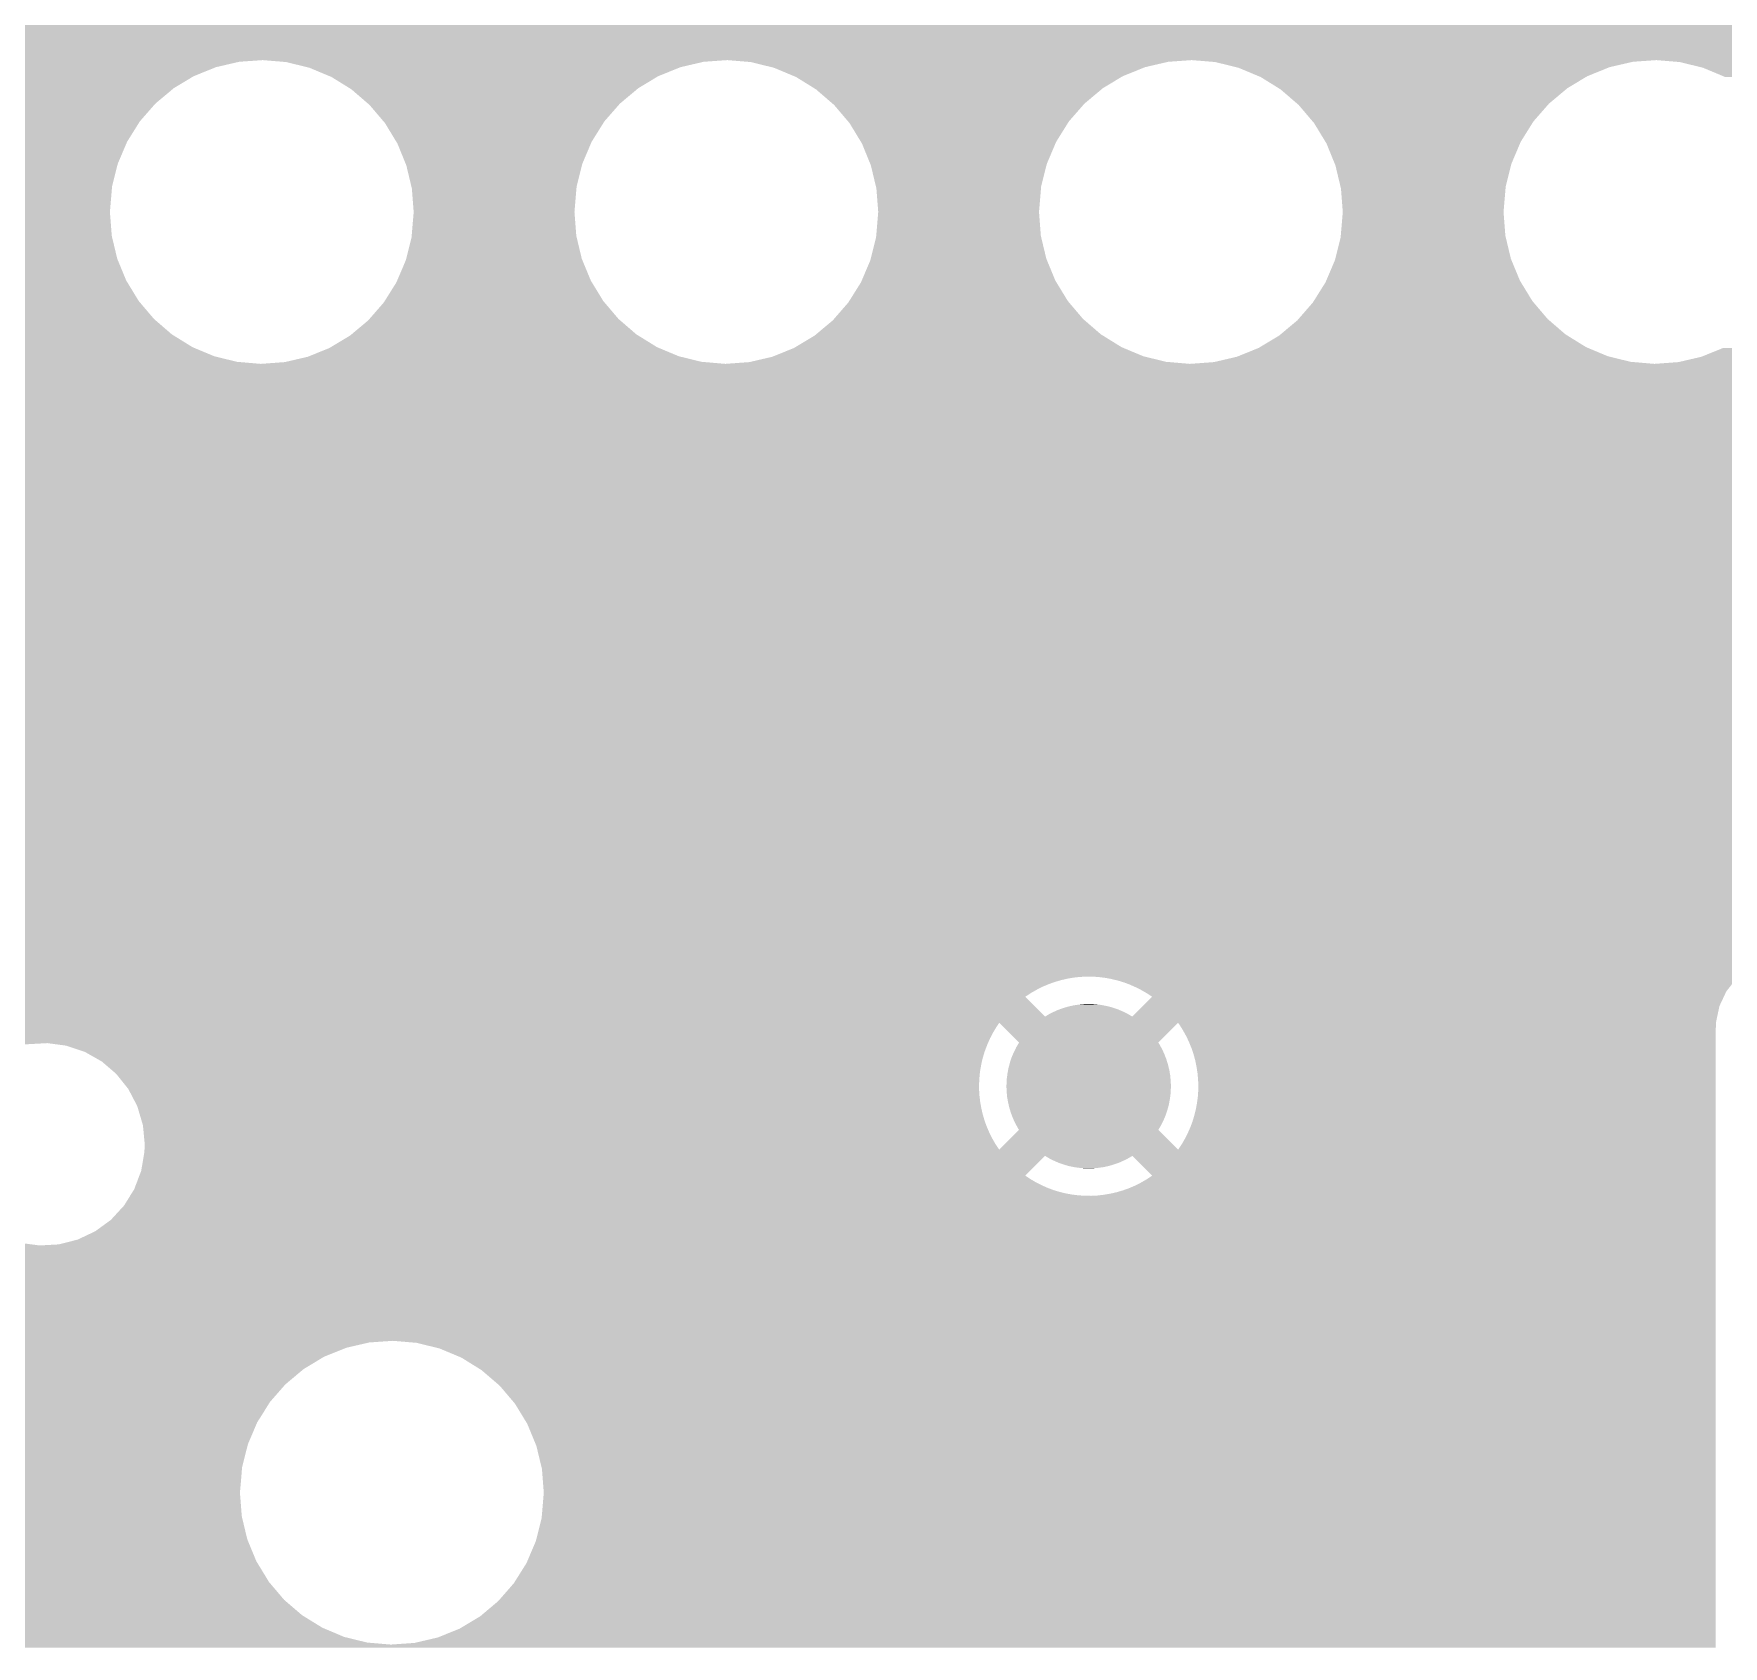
# Model space of a CAD drawing. Extents: x 295 to 953, y 10 to 290.
# Drawn here: x 719.34 to 739.66, y 124.85 to 144.25 of the extents above; entities that cross this region are included whole.
import ezdxf

# ---------------------------------------------------------------- set-up
doc = ezdxf.new("R2010")
doc.units = 0
doc.header["$LTSCALE"] = 5
doc.header["$MEASUREMENT"] = 0
doc.layers.add('GND1', color=7, linetype='CONTINUOUS')

msp = doc.modelspace()

# ---------------------------------------------------------------- linework, layer by layer
at = {"layer": 'GND1'}
for points in [[(608.533, 143.929), (608.533, 144.676), (814.311, 143.929), (814.311, 144.676)], [(716.747, 143.909), (716.504, 143.929), (721.808, 143.909), (722.092, 143.929)], [(716.789, 143.905), (716.747, 143.909), (721.792, 143.905), (721.808, 143.909)], [(717.038, 143.844), (716.789, 143.905), (721.529, 143.844), (721.792, 143.905)], [(722.335, 143.909), (722.092, 143.929), (727.396, 143.909), (727.68, 143.929)], [(722.377, 143.905), (722.335, 143.909), (727.38, 143.905), (727.396, 143.909)], [(722.626, 143.844), (722.377, 143.905), (727.117, 143.844), (727.38, 143.905)], [(727.923, 143.909), (727.68, 143.929), (732.984, 143.909), (733.268, 143.929)], [(727.965, 143.905), (727.923, 143.909), (732.968, 143.905), (732.984, 143.909)], [(728.214, 143.844), (727.965, 143.905), (732.705, 143.844), (732.968, 143.905)], [(733.511, 143.909), (733.268, 143.929), (738.572, 143.909), (738.856, 143.929)], [(733.553, 143.905), (733.511, 143.909), (738.556, 143.905), (738.572, 143.909)], [(733.802, 143.844), (733.553, 143.905), (738.293, 143.844), (738.556, 143.905)], [(739.099, 143.909), (738.856, 143.929), (744.16, 143.909), (744.444, 143.929)], [(739.141, 143.905), (739.099, 143.909), (744.144, 143.905), (744.16, 143.909)], [(739.39, 143.844), (739.141, 143.905), (743.881, 143.844), (744.144, 143.905)], [(717.066, 143.837), (717.038, 143.844), (721.512, 143.837), (721.529, 143.844)], [(717.305, 143.737), (717.066, 143.837), (721.265, 143.737), (721.512, 143.837)], [(717.33, 143.727), (717.305, 143.737), (721.247, 143.727), (721.265, 143.737)], [(717.551, 143.59), (717.33, 143.727), (721.02, 143.59), (721.247, 143.727)], [(722.654, 143.837), (722.626, 143.844), (727.1, 143.837), (727.117, 143.844)], [(722.893, 143.737), (722.654, 143.837), (726.853, 143.737), (727.1, 143.837)], [(722.918, 143.727), (722.893, 143.737), (726.835, 143.727), (726.853, 143.737)], [(723.139, 143.59), (722.918, 143.727), (726.608, 143.59), (726.835, 143.727)], [(728.242, 143.837), (728.214, 143.844), (732.688, 143.837), (732.705, 143.844)], [(728.481, 143.737), (728.242, 143.837), (732.441, 143.737), (732.688, 143.837)], [(728.506, 143.727), (728.481, 143.737), (732.423, 143.727), (732.441, 143.737)], [(728.727, 143.59), (728.506, 143.727), (732.196, 143.59), (732.423, 143.727)], [(733.83, 143.837), (733.802, 143.844), (738.276, 143.837), (738.293, 143.844)], [(734.069, 143.737), (733.83, 143.837), (738.029, 143.737), (738.276, 143.837)], [(734.094, 143.727), (734.069, 143.737), (738.011, 143.727), (738.029, 143.737)], [(734.315, 143.59), (734.094, 143.727), (737.784, 143.59), (738.011, 143.727)], [(739.418, 143.837), (739.39, 143.844), (743.864, 143.837), (743.881, 143.844)], [(739.657, 143.737), (739.418, 143.837), (743.617, 143.737), (743.864, 143.837)], [(739.682, 143.727), (739.657, 143.737), (743.599, 143.727), (743.617, 143.737)], [(717.573, 143.576), (717.551, 143.59), (721.004, 143.576), (721.02, 143.59)], [(717.77, 143.406), (717.573, 143.576), (720.801, 143.406), (721.004, 143.576)], [(723.161, 143.576), (723.139, 143.59), (726.592, 143.576), (726.608, 143.59)], [(723.358, 143.406), (723.161, 143.576), (726.389, 143.406), (726.592, 143.576)], [(728.749, 143.576), (728.727, 143.59), (732.18, 143.576), (732.196, 143.59)], [(728.946, 143.406), (728.749, 143.576), (731.977, 143.406), (732.18, 143.576)], [(734.337, 143.576), (734.315, 143.59), (737.768, 143.576), (737.784, 143.59)], [(734.534, 143.406), (734.337, 143.576), (737.565, 143.406), (737.768, 143.576)], [(717.789, 143.39), (717.77, 143.406), (720.787, 143.39), (720.801, 143.406)], [(717.958, 143.191), (717.789, 143.39), (720.613, 143.191), (720.787, 143.39)], [(723.377, 143.39), (723.358, 143.406), (726.375, 143.39), (726.389, 143.406)], [(723.546, 143.191), (723.377, 143.39), (726.201, 143.191), (726.375, 143.39)], [(728.965, 143.39), (728.946, 143.406), (731.963, 143.39), (731.977, 143.406)], [(729.134, 143.191), (728.965, 143.39), (731.789, 143.191), (731.963, 143.39)], [(734.553, 143.39), (734.534, 143.406), (737.551, 143.39), (737.565, 143.406)], [(734.722, 143.191), (734.553, 143.39), (737.377, 143.191), (737.551, 143.39)], [(717.974, 143.173), (717.958, 143.191), (720.602, 143.173), (720.613, 143.191)], [(718.11, 142.949), (717.974, 143.173), (720.462, 142.949), (720.602, 143.173)], [(723.562, 143.173), (723.546, 143.191), (726.19, 143.173), (726.201, 143.191)], [(723.698, 142.949), (723.562, 143.173), (726.05, 142.949), (726.19, 143.173)], [(729.15, 143.173), (729.134, 143.191), (731.778, 143.173), (731.789, 143.191)], [(729.286, 142.949), (729.15, 143.173), (731.638, 142.949), (731.778, 143.173)], [(734.738, 143.173), (734.722, 143.191), (737.366, 143.173), (737.377, 143.191)], [(734.874, 142.949), (734.738, 143.173), (737.226, 142.949), (737.366, 143.173)], [(718.123, 142.929), (718.11, 142.949), (720.453, 142.929), (720.462, 142.949)], [(718.222, 142.686), (718.123, 142.929), (720.35, 142.686), (720.453, 142.929)], [(723.711, 142.929), (723.698, 142.949), (726.041, 142.929), (726.05, 142.949)], [(723.81, 142.686), (723.711, 142.929), (725.938, 142.686), (726.041, 142.929)], [(729.299, 142.929), (729.286, 142.949), (731.629, 142.929), (731.638, 142.949)], [(729.398, 142.686), (729.299, 142.929), (731.526, 142.686), (731.629, 142.929)], [(734.887, 142.929), (734.874, 142.949), (737.217, 142.929), (737.226, 142.949)], [(734.986, 142.686), (734.887, 142.929), (737.114, 142.686), (737.217, 142.929)], [(718.231, 142.665), (718.222, 142.686), (720.344, 142.665), (720.35, 142.686)], [(718.292, 142.41), (718.231, 142.665), (720.28, 142.41), (720.344, 142.665)], [(723.819, 142.665), (723.81, 142.686), (725.932, 142.665), (725.938, 142.686)], [(723.88, 142.41), (723.819, 142.665), (725.868, 142.41), (725.932, 142.665)], [(729.407, 142.665), (729.398, 142.686), (731.52, 142.665), (731.526, 142.686)], [(729.468, 142.41), (729.407, 142.665), (731.456, 142.41), (731.52, 142.665)], [(734.995, 142.665), (734.986, 142.686), (737.108, 142.665), (737.114, 142.686)], [(735.056, 142.41), (734.995, 142.665), (737.044, 142.41), (737.108, 142.665)], [(718.298, 142.387), (718.292, 142.41), (720.278, 142.387), (720.28, 142.41)], [(718.32, 142.102), (718.298, 142.387), (720.254, 142.102), (720.278, 142.387)], [(723.886, 142.387), (723.88, 142.41), (725.866, 142.387), (725.868, 142.41)], [(723.908, 142.102), (723.886, 142.387), (725.842, 142.102), (725.866, 142.387)], [(729.474, 142.387), (729.468, 142.41), (731.454, 142.387), (731.456, 142.41)], [(729.496, 142.102), (729.474, 142.387), (731.43, 142.102), (731.454, 142.387)], [(735.062, 142.387), (735.056, 142.41), (737.042, 142.387), (737.044, 142.41)], [(735.084, 142.102), (735.062, 142.387), (737.018, 142.102), (737.042, 142.387)], [(718.296, 141.817), (718.32, 142.102), (720.276, 141.817), (720.254, 142.102)], [(723.884, 141.817), (723.908, 142.102), (725.864, 141.817), (725.842, 142.102)], [(729.472, 141.817), (729.496, 142.102), (731.452, 141.817), (731.43, 142.102)], [(735.06, 141.817), (735.084, 142.102), (737.04, 141.817), (737.018, 142.102)], [(718.23, 141.54), (718.294, 141.795), (720.342, 141.54), (720.281, 141.795)], [(718.294, 141.795), (718.296, 141.817), (720.281, 141.795), (720.276, 141.817)], [(723.818, 141.54), (723.882, 141.795), (725.93, 141.54), (725.869, 141.795)], [(723.882, 141.795), (723.884, 141.817), (725.869, 141.795), (725.864, 141.817)], [(729.406, 141.54), (729.47, 141.795), (731.518, 141.54), (731.457, 141.795)], [(729.47, 141.795), (729.472, 141.817), (731.457, 141.795), (731.452, 141.817)], [(734.994, 141.54), (735.058, 141.795), (737.106, 141.54), (737.045, 141.795)], [(735.058, 141.795), (735.06, 141.817), (737.045, 141.795), (737.04, 141.817)], [(718.121, 141.276), (718.224, 141.518), (720.451, 141.276), (720.351, 141.518)], [(718.224, 141.518), (718.23, 141.54), (720.351, 141.518), (720.342, 141.54)], [(723.709, 141.276), (723.812, 141.518), (726.039, 141.276), (725.939, 141.518)], [(723.812, 141.518), (723.818, 141.54), (725.939, 141.518), (725.93, 141.54)], [(729.297, 141.276), (729.4, 141.518), (731.627, 141.276), (731.527, 141.518)], [(729.4, 141.518), (729.406, 141.54), (731.527, 141.518), (731.518, 141.54)], [(734.885, 141.276), (734.988, 141.518), (737.215, 141.276), (737.115, 141.518)], [(734.988, 141.518), (734.994, 141.54), (737.115, 141.518), (737.106, 141.54)], [(717.972, 141.032), (718.112, 141.255), (720.6, 141.032), (720.464, 141.255)], [(718.112, 141.255), (718.121, 141.276), (720.464, 141.255), (720.451, 141.276)], [(723.56, 141.032), (723.7, 141.255), (726.188, 141.032), (726.052, 141.255)], [(723.7, 141.255), (723.709, 141.276), (726.052, 141.255), (726.039, 141.276)], [(729.148, 141.032), (729.288, 141.255), (731.776, 141.032), (731.64, 141.255)], [(729.288, 141.255), (729.297, 141.276), (731.64, 141.255), (731.627, 141.276)], [(734.736, 141.032), (734.876, 141.255), (737.364, 141.032), (737.228, 141.255)], [(734.876, 141.255), (734.885, 141.276), (737.228, 141.255), (737.215, 141.276)], [(717.787, 140.814), (717.96, 141.013), (720.785, 140.814), (720.616, 141.013)], [(717.96, 141.013), (717.972, 141.032), (720.616, 141.013), (720.6, 141.032)], [(723.375, 140.814), (723.548, 141.013), (726.373, 140.814), (726.204, 141.013)], [(723.548, 141.013), (723.56, 141.032), (726.204, 141.013), (726.188, 141.032)], [(728.963, 140.814), (729.136, 141.013), (731.961, 140.814), (731.792, 141.013)], [(729.136, 141.013), (729.148, 141.032), (731.792, 141.013), (731.776, 141.032)], [(734.551, 140.814), (734.724, 141.013), (737.549, 140.814), (737.38, 141.013)], [(734.724, 141.013), (734.736, 141.032), (737.38, 141.013), (737.364, 141.032)], [(717.57, 140.628), (717.773, 140.798), (721.001, 140.628), (720.804, 140.798)], [(717.773, 140.798), (717.787, 140.814), (720.804, 140.798), (720.785, 140.814)], [(723.158, 140.628), (723.361, 140.798), (726.589, 140.628), (726.392, 140.798)], [(723.361, 140.798), (723.375, 140.814), (726.392, 140.798), (726.373, 140.814)], [(728.746, 140.628), (728.949, 140.798), (732.177, 140.628), (731.98, 140.798)], [(728.949, 140.798), (728.963, 140.814), (731.98, 140.798), (731.961, 140.814)], [(734.334, 140.628), (734.537, 140.798), (737.765, 140.628), (737.568, 140.798)], [(734.537, 140.798), (734.551, 140.814), (737.568, 140.798), (737.549, 140.814)], [(717.062, 140.367), (717.309, 140.467), (721.508, 140.367), (721.269, 140.467)], [(717.309, 140.467), (717.326, 140.478), (721.269, 140.467), (721.244, 140.478)], [(717.326, 140.478), (717.554, 140.615), (721.244, 140.478), (721.023, 140.615)], [(717.554, 140.615), (717.57, 140.628), (721.023, 140.615), (721.001, 140.628)], [(722.65, 140.367), (722.897, 140.467), (727.096, 140.367), (726.857, 140.467)], [(722.897, 140.467), (722.914, 140.478), (726.857, 140.467), (726.832, 140.478)], [(722.914, 140.478), (723.142, 140.615), (726.832, 140.478), (726.611, 140.615)], [(723.142, 140.615), (723.158, 140.628), (726.611, 140.615), (726.589, 140.628)], [(728.238, 140.367), (728.485, 140.467), (732.684, 140.367), (732.445, 140.467)], [(728.485, 140.467), (728.502, 140.478), (732.445, 140.467), (732.42, 140.478)], [(728.502, 140.478), (728.73, 140.615), (732.42, 140.478), (732.199, 140.615)], [(728.73, 140.615), (728.746, 140.628), (732.199, 140.615), (732.177, 140.628)], [(733.826, 140.367), (734.073, 140.467), (738.272, 140.367), (738.033, 140.467)], [(734.073, 140.467), (734.09, 140.478), (738.033, 140.467), (738.008, 140.478)], [(734.09, 140.478), (734.318, 140.615), (738.008, 140.478), (737.787, 140.615)], [(734.318, 140.615), (734.334, 140.628), (737.787, 140.615), (737.765, 140.628)], [(739.414, 140.367), (739.661, 140.467), (743.86, 140.367), (743.621, 140.467)], [(608.533, 140.257), (608.533, 140.275), (803.142, 140.257), (803.149, 140.275)], [(608.533, 140.197), (608.533, 140.257), (803.123, 140.197), (803.142, 140.257)], [(716.481, 140.275), (716.766, 140.296), (722.069, 140.275), (721.827, 140.296)], [(716.766, 140.296), (716.782, 140.299), (721.827, 140.296), (721.785, 140.299)], [(716.782, 140.299), (717.044, 140.36), (721.785, 140.299), (721.536, 140.36)], [(717.044, 140.36), (717.062, 140.367), (721.536, 140.36), (721.508, 140.367)], [(722.069, 140.275), (722.354, 140.296), (727.657, 140.275), (727.415, 140.296)], [(722.354, 140.296), (722.37, 140.299), (727.415, 140.296), (727.373, 140.299)], [(722.37, 140.299), (722.632, 140.36), (727.373, 140.299), (727.124, 140.36)], [(722.632, 140.36), (722.65, 140.367), (727.124, 140.36), (727.096, 140.367)], [(727.657, 140.275), (727.942, 140.296), (733.245, 140.275), (733.003, 140.296)], [(727.942, 140.296), (727.958, 140.299), (733.003, 140.296), (732.961, 140.299)], [(727.958, 140.299), (728.22, 140.36), (732.961, 140.299), (732.712, 140.36)], [(728.22, 140.36), (728.238, 140.367), (732.712, 140.36), (732.684, 140.367)], [(733.245, 140.275), (733.53, 140.296), (738.833, 140.275), (738.591, 140.296)], [(733.53, 140.296), (733.546, 140.299), (738.591, 140.296), (738.549, 140.299)], [(733.546, 140.299), (733.808, 140.36), (738.549, 140.299), (738.3, 140.36)], [(733.808, 140.36), (733.826, 140.367), (738.3, 140.36), (738.272, 140.367)], [(738.833, 140.275), (739.118, 140.296), (744.421, 140.275), (744.179, 140.296)], [(739.118, 140.296), (739.134, 140.299), (744.179, 140.296), (744.137, 140.299)], [(739.134, 140.299), (739.396, 140.36), (744.137, 140.299), (743.888, 140.36)], [(739.396, 140.36), (739.414, 140.367), (743.888, 140.36), (743.86, 140.367)], [(608.533, 140.165), (608.533, 140.197), (803.116, 140.165), (803.123, 140.197)], [(638.624, 140.161), (638.295, 140.165), (803.115, 140.161), (803.116, 140.165)], [(638.794, 140.135), (638.624, 140.161), (803.109, 140.135), (803.115, 140.161)], [(638.951, 140.112), (638.794, 140.135), (803.105, 140.112), (803.109, 140.135)], [(639.083, 140.074), (638.951, 140.112), (803.099, 140.074), (803.105, 140.112)], [(639.267, 140.02), (639.083, 140.074), (803.095, 140.02), (803.099, 140.074)], [(639.287, 140.011), (639.267, 140.02), (803.094, 140.011), (803.095, 140.02)], [(639.428, 139.948), (639.287, 140.011), (803.093, 139.948), (803.094, 140.011)], [(639.568, 139.886), (639.428, 139.948), (803.097, 139.886), (803.093, 139.948)], [(639.636, 139.844), (639.569, 139.886), (803.102, 139.844), (803.097, 139.886)], [(639.642, 139.84), (639.636, 139.844), (757.051, 139.84), (757.261, 139.844)], [(639.72, 139.792), (639.642, 139.84), (756.845, 139.792), (757.051, 139.84)], [(639.849, 139.712), (639.72, 139.792), (756.676, 139.712), (756.845, 139.792)], [(639.861, 139.702), (639.849, 139.712), (756.655, 139.702), (756.676, 139.712)], [(640.016, 139.574), (639.861, 139.702), (756.487, 139.574), (756.655, 139.702)], [(640.103, 139.502), (640.016, 139.574), (756.426, 139.502), (756.487, 139.574)], [(640.185, 139.413), (640.103, 139.502), (756.35, 139.413), (756.426, 139.502)], [(640.327, 139.259), (640.185, 139.413), (756.268, 139.259), (756.35, 139.413)], [(640.349, 139.228), (640.327, 139.259), (756.25, 139.228), (756.268, 139.259)], [(640.375, 139.191), (640.349, 139.228), (756.24, 139.191), (756.25, 139.228)], [(697.847, 139.19), (697.77, 139.191), (756.239, 139.19), (756.24, 139.191)], [(697.924, 139.185), (697.847, 139.19), (756.238, 139.185), (756.239, 139.19)], [(698, 139.176), (697.924, 139.185), (756.235, 139.176), (756.238, 139.185)], [(698.076, 139.162), (698, 139.176), (756.231, 139.162), (756.235, 139.176)], [(698.15, 139.144), (698.076, 139.162), (756.226, 139.144), (756.231, 139.162)], [(698.224, 139.121), (698.15, 139.144), (756.22, 139.121), (756.226, 139.144)], [(698.296, 139.095), (698.224, 139.121), (756.212, 139.095), (756.22, 139.121)], [(698.366, 139.064), (698.296, 139.095), (756.203, 139.064), (756.212, 139.095)], [(698.434, 139.029), (698.366, 139.064), (756.193, 139.029), (756.203, 139.064)], [(698.441, 139.025), (698.434, 139.029), (756.192, 139.025), (756.193, 139.029)], [(698.5, 138.99), (698.441, 139.025), (756.188, 138.99), (756.192, 139.025)], [(698.327, 138.71), (698.467, 138.85), (756.191, 138.71), (756.176, 138.85)], [(698.467, 138.85), (698.564, 138.947), (756.176, 138.85), (756.185, 138.947)], [(698.564, 138.947), (698.5, 138.99), (756.185, 138.947), (756.188, 138.99)], [(640.666, 138.696), (640.659, 138.71), (756.193, 138.696), (756.191, 138.71)], [(640.686, 138.64), (640.666, 138.696), (756.198, 138.64), (756.193, 138.696)], [(640.688, 138.635), (640.686, 138.64), (756.2, 138.635), (756.198, 138.64)], [(698.903, 138.597), (698.876, 138.635), (756.213, 138.597), (756.2, 138.635)], [(698.943, 138.532), (698.903, 138.597), (756.234, 138.532), (756.213, 138.597)], [(698.979, 138.464), (698.943, 138.532), (756.256, 138.464), (756.234, 138.532)], [(698.991, 138.44), (698.979, 138.464), (756.264, 138.44), (756.256, 138.464)], [(699.012, 138.395), (698.991, 138.44), (756.291, 138.395), (756.264, 138.44)], [(699.04, 138.323), (699.012, 138.395), (756.332, 138.323), (756.291, 138.395)], [(699.062, 138.258), (699.04, 138.323), (756.371, 138.258), (756.332, 138.323)], [(699.064, 138.251), (699.062, 138.258), (756.378, 138.251), (756.371, 138.258)], [(699.084, 138.176), (699.064, 138.251), (756.445, 138.176), (756.378, 138.251)], [(699.1, 138.102), (699.084, 138.176), (756.513, 138.102), (756.445, 138.176)], [(699.1, 138.101), (699.1, 138.102), (756.515, 138.101), (756.513, 138.102)], [(699.111, 138.025), (699.1, 138.101), (756.622, 138.025), (756.515, 138.101)], [(699.115, 137.98), (699.111, 138.025), (756.685, 137.98), (756.622, 138.025)], [(699.114, 137.749), (699.119, 137.826), (768.635, 137.749), (768.59, 137.826)], [(699.118, 137.949), (699.115, 137.98), (756.758, 137.949), (756.685, 137.98)], [(699.119, 137.897), (699.118, 137.949), (756.879, 137.897), (756.758, 137.949)], [(699.12, 137.872), (699.119, 137.897), (757.006, 137.872), (756.879, 137.897)], [(699.119, 137.826), (699.12, 137.856), (768.59, 137.826), (768.572, 137.856)], [(699.12, 137.856), (699.12, 137.872), (757.086, 137.856), (757.006, 137.872)], [(699.078, 137.544), (699.091, 137.598), (768.807, 137.544), (768.757, 137.598)], [(699.091, 137.598), (699.105, 137.673), (768.757, 137.598), (768.688, 137.673)], [(699.105, 137.673), (699.108, 137.699), (768.688, 137.673), (768.664, 137.699)], [(699.108, 137.699), (699.114, 137.749), (768.664, 137.699), (768.635, 137.749)], [(699.006, 137.338), (699.024, 137.378), (769.172, 137.338), (769.081, 137.378)], [(699.024, 137.378), (699.04, 137.422), (769.081, 137.378), (768.979, 137.422)], [(699.04, 137.422), (699.05, 137.45), (768.979, 137.422), (768.939, 137.45)], [(699.05, 137.45), (699.073, 137.523), (768.939, 137.45), (768.836, 137.523)], [(699.073, 137.523), (699.078, 137.544), (768.836, 137.523), (768.807, 137.544)], [(698.92, 137.174), (698.958, 137.239), (801.039, 137.174), (801.042, 137.239)], [(698.958, 137.239), (698.964, 137.251), (801.042, 137.239), (801.043, 137.251)], [(698.964, 137.251), (698.988, 137.298), (801.043, 137.251), (801.053, 137.298)], [(698.988, 137.298), (698.993, 137.307), (769.379, 137.298), (769.33, 137.307)], [(698.993, 137.307), (699.006, 137.338), (769.33, 137.307), (769.172, 137.338)], [(640.762, 137.034), (640.764, 137.046), (777.118, 137.034), (777.167, 137.046)], [(640.764, 137.046), (640.765, 137.05), (777.167, 137.046), (777.378, 137.05)], [(640.765, 137.05), (640.779, 137.109), (801.039, 137.05), (801.039, 137.109)], [(698.363, 136.998), (698.327, 137.034), (776.962, 136.998), (777.118, 137.034)], [(698.453, 136.908), (698.363, 136.998), (776.771, 136.908), (776.962, 136.998)], [(698.876, 137.109), (698.919, 137.173), (801.039, 137.109), (801.039, 137.173)], [(698.919, 137.173), (698.92, 137.174), (801.039, 137.173), (801.039, 137.174)], [(698.564, 136.797), (698.453, 136.908), (776.626, 136.797), (776.771, 136.908)], [(698.487, 136.746), (698.539, 136.78), (776.575, 136.746), (776.604, 136.78)], [(698.539, 136.78), (698.552, 136.788), (776.604, 136.78), (776.614, 136.788)], [(698.552, 136.788), (698.564, 136.797), (776.614, 136.788), (776.626, 136.797)], [(697.908, 136.558), (697.985, 136.566), (776.434, 136.558), (776.439, 136.566)], [(697.985, 136.566), (698.06, 136.579), (776.439, 136.566), (776.445, 136.579)], [(698.06, 136.579), (698.135, 136.596), (776.445, 136.579), (776.455, 136.596)], [(698.135, 136.596), (698.209, 136.618), (776.455, 136.596), (776.466, 136.618)], [(698.209, 136.618), (698.212, 136.619), (776.466, 136.618), (776.467, 136.619)], [(698.212, 136.619), (698.281, 136.644), (776.467, 136.619), (776.488, 136.644)], [(698.281, 136.644), (698.352, 136.674), (776.488, 136.644), (776.514, 136.674)], [(698.352, 136.674), (698.421, 136.708), (776.514, 136.674), (776.543, 136.708)], [(698.421, 136.708), (698.487, 136.746), (776.543, 136.708), (776.575, 136.746)], [(640.429, 136.349), (640.483, 136.423), (756.655, 136.349), (756.811, 136.423)], [(640.483, 136.423), (640.492, 136.439), (756.811, 136.423), (756.845, 136.439)], [(640.492, 136.439), (640.518, 136.487), (756.845, 136.439), (757.051, 136.487)], [(640.518, 136.487), (640.52, 136.491), (757.051, 136.487), (757.261, 136.491)], [(640.52, 136.491), (640.554, 136.554), (776.398, 136.491), (776.432, 136.554)], [(697.832, 136.554), (697.908, 136.558), (776.432, 136.554), (776.434, 136.558)], [(640.287, 136.157), (640.334, 136.221), (756.433, 136.157), (756.487, 136.221)], [(640.334, 136.221), (640.429, 136.349), (756.487, 136.221), (756.655, 136.349)], [(640.069, 135.932), (640.193, 136.06), (756.281, 135.932), (756.35, 136.06)], [(640.193, 136.06), (640.287, 136.157), (756.35, 136.06), (756.433, 136.157)], [(713.882, 135.891), (713.675, 135.932), (756.259, 135.891), (756.281, 135.932)], [(713.92, 135.875), (713.882, 135.891), (756.25, 135.875), (756.259, 135.891)], [(714.076, 135.808), (713.92, 135.875), (756.231, 135.808), (756.25, 135.875)], [(714.248, 135.686), (714.076, 135.808), (756.196, 135.686), (756.231, 135.808)], [(714.26, 135.672), (714.248, 135.686), (756.192, 135.672), (756.196, 135.686)], [(714.39, 135.53), (714.26, 135.672), (756.179, 135.53), (756.192, 135.672)], [(714.409, 135.497), (714.39, 135.53), (756.176, 135.497), (756.179, 135.53)], [(714.496, 135.348), (714.409, 135.497), (756.192, 135.348), (756.176, 135.497)], [(714.516, 135.288), (714.496, 135.348), (756.198, 135.288), (756.192, 135.348)], [(714.562, 135.148), (714.516, 135.288), (756.244, 135.148), (756.198, 135.288)], [(714.569, 135.087), (714.562, 135.148), (756.264, 135.087), (756.244, 135.148)], [(714.585, 134.938), (714.569, 135.087), (756.351, 134.938), (756.264, 135.087)], [(714.582, 134.905), (714.585, 134.938), (756.371, 134.905), (756.351, 134.938)], [(714.53, 134.628), (714.565, 134.75), (756.685, 134.628), (756.513, 134.75)], [(714.565, 134.75), (714.569, 134.763), (756.513, 134.75), (756.501, 134.763)], [(714.569, 134.763), (714.582, 134.905), (756.501, 134.763), (756.371, 134.905)], [(714.48, 134.504), (714.501, 134.544), (757.086, 134.504), (756.879, 134.544)], [(714.501, 134.544), (714.51, 134.561), (756.879, 134.544), (756.84, 134.561)], [(714.51, 134.561), (714.53, 134.628), (756.84, 134.561), (756.685, 134.628)], [(714.28, 134.222), (714.41, 134.375), (765.603, 134.222), (765.757, 134.375)], [(714.41, 134.375), (714.413, 134.381), (765.757, 134.375), (765.762, 134.381)], [(714.413, 134.381), (714.438, 134.427), (801.039, 134.381), (801.039, 134.427)], [(714.438, 134.427), (714.449, 134.447), (765.398, 134.427), (765.384, 134.447)], [(714.449, 134.447), (714.478, 134.5), (765.384, 134.447), (765.351, 134.5)], [(714.478, 134.5), (714.48, 134.504), (765.351, 134.5), (765.349, 134.504)], [(714.133, 134.107), (714.163, 134.13), (765.825, 134.107), (765.767, 134.13)], [(714.163, 134.13), (714.198, 134.157), (765.767, 134.13), (765.71, 134.157)], [(714.198, 134.157), (714.238, 134.187), (765.71, 134.157), (765.656, 134.187)], [(714.238, 134.187), (714.274, 134.215), (765.656, 134.187), (765.614, 134.215)], [(714.274, 134.215), (714.28, 134.222), (765.614, 134.215), (765.603, 134.222)], [(696.531, 133.821), (696.655, 133.945), (800.832, 133.821), (800.956, 133.945)], [(713.499, 133.945), (713.71, 133.949), (800.956, 133.945), (800.96, 133.949)], [(713.71, 133.949), (713.915, 133.997), (800.96, 133.949), (801.008, 133.997)], [(713.915, 133.997), (713.982, 134.028), (801.008, 133.997), (801.039, 134.028)], [(713.983, 134.028), (714.047, 134.059), (801.039, 134.028), (801.039, 134.059)], [(714.047, 134.059), (714.048, 134.059), (766.134, 134.059), (766.071, 134.059)], [(714.048, 134.059), (714.06, 134.065), (766.071, 134.059), (766.008, 134.065)], [(714.06, 134.065), (714.08, 134.074), (766.008, 134.065), (765.946, 134.074)], [(714.08, 134.074), (714.106, 134.087), (765.946, 134.074), (765.894, 134.087)], [(714.106, 134.087), (714.109, 134.089), (765.894, 134.087), (765.885, 134.089)], [(714.109, 134.089), (714.133, 134.107), (765.885, 134.089), (765.825, 134.107)], [(696.377, 133.666), (696.443, 133.733), (740.632, 133.666), (740.734, 133.733)], [(696.443, 133.733), (696.509, 133.799), (740.734, 133.733), (740.916, 133.799)], [(696.509, 133.799), (696.531, 133.821), (740.916, 133.799), (741.108, 133.821)], [(682.352, 133.603), (682.385, 133.627), (740.545, 133.603), (740.572, 133.627)], [(682.385, 133.627), (682.422, 133.656), (740.572, 133.627), (740.616, 133.656)], [(682.422, 133.656), (682.431, 133.666), (740.616, 133.656), (740.632, 133.666)], [(708.325, 133.602), (708.248, 133.603), (740.545, 133.602), (740.545, 133.603)], [(708.401, 133.597), (708.325, 133.602), (740.539, 133.597), (740.545, 133.602)], [(708.478, 133.588), (708.401, 133.597), (740.529, 133.588), (740.539, 133.597)], [(708.546, 133.575), (708.478, 133.588), (740.515, 133.575), (740.529, 133.588)], [(708.553, 133.574), (708.546, 133.575), (740.514, 133.574), (740.515, 133.575)], [(708.628, 133.556), (708.553, 133.574), (740.496, 133.556), (740.514, 133.574)], [(708.701, 133.533), (708.628, 133.556), (740.473, 133.533), (740.496, 133.556)], [(708.773, 133.507), (708.701, 133.533), (740.447, 133.507), (740.473, 133.533)], [(708.843, 133.476), (708.773, 133.507), (740.416, 133.476), (740.447, 133.507)], [(708.804, 133.122), (709.042, 133.359), (740.062, 133.122), (740.3, 133.359)], [(708.912, 133.441), (708.843, 133.476), (740.381, 133.441), (740.416, 133.476)], [(708.978, 133.402), (708.912, 133.441), (740.342, 133.402), (740.381, 133.441)], [(709.042, 133.359), (708.978, 133.402), (740.3, 133.359), (740.342, 133.402)], [(697.657, 133.047), (697.626, 133.122), (739.987, 133.047), (740.062, 133.122)], [(709.38, 133.009), (709.354, 133.047), (739.949, 133.009), (739.987, 133.047)], [(709.42, 132.944), (709.38, 133.009), (739.884, 132.944), (739.949, 133.009)], [(709.442, 132.904), (709.42, 132.944), (739.844, 132.904), (739.884, 132.944)], [(709.444, 132.9), (709.442, 132.904), (731.92, 132.9), (731.997, 132.904)], [(709.449, 132.892), (709.444, 132.9), (731.844, 132.892), (731.92, 132.9)], [(709.456, 132.879), (709.449, 132.892), (731.768, 132.879), (731.844, 132.892)], [(709.457, 132.876), (709.456, 132.879), (731.759, 132.876), (731.768, 132.879)], [(709.464, 132.861), (709.457, 132.876), (731.693, 132.861), (731.759, 132.876)], [(709.474, 132.84), (709.464, 132.861), (731.62, 132.84), (731.693, 132.861)], [(709.486, 132.814), (709.474, 132.84), (731.548, 132.814), (731.62, 132.84)], [(709.489, 132.807), (709.486, 132.814), (731.531, 132.807), (731.548, 132.814)], [(709.498, 132.784), (709.489, 132.807), (731.477, 132.784), (731.531, 132.807)], [(709.512, 132.75), (709.498, 132.784), (731.408, 132.75), (731.477, 132.784)], [(709.518, 132.735), (709.512, 132.75), (731.383, 132.735), (731.408, 132.75)], [(709.526, 132.712), (709.518, 132.735), (731.341, 132.712), (731.383, 132.735)], [(709.539, 132.67), (709.526, 132.712), (731.277, 132.67), (731.341, 132.712)], [(732.15, 132.899), (732.074, 132.904), (739.839, 132.899), (739.844, 132.904)], [(732.227, 132.889), (732.15, 132.899), (739.829, 132.889), (739.839, 132.899)], [(732.295, 132.877), (732.227, 132.889), (739.817, 132.877), (739.829, 132.889)], [(732.302, 132.875), (732.295, 132.877), (739.816, 132.875), (739.817, 132.877)], [(732.377, 132.857), (732.302, 132.875), (739.801, 132.857), (739.816, 132.875)], [(732.45, 132.835), (732.377, 132.857), (739.784, 132.835), (739.801, 132.857)], [(732.522, 132.808), (732.45, 132.835), (739.762, 132.808), (739.784, 132.835)], [(732.592, 132.777), (732.522, 132.808), (739.738, 132.777), (739.762, 132.808)], [(732.661, 132.742), (732.592, 132.777), (739.71, 132.742), (739.738, 132.777)], [(732.69, 132.725), (732.661, 132.742), (739.697, 132.725), (739.71, 132.742)], [(732.727, 132.704), (732.69, 132.725), (739.687, 132.704), (739.697, 132.725)], [(732.791, 132.661), (732.727, 132.704), (739.667, 132.661), (739.687, 132.704)], [(709.542, 132.663), (709.539, 132.67), (731.267, 132.663), (731.277, 132.67)], [(709.542, 132.661), (709.542, 132.663), (731.264, 132.661), (731.267, 132.663)], [(709.562, 132.588), (709.542, 132.661), (731.337, 132.588), (731.264, 132.661)], [(709.577, 132.513), (709.562, 132.588), (731.412, 132.513), (731.337, 132.588)], [(709.588, 132.437), (709.577, 132.513), (731.488, 132.437), (731.412, 132.513)], [(731.62, 132.486), (731.66, 132.504), (732.436, 132.486), (732.394, 132.504)], [(731.66, 132.504), (731.682, 132.512), (732.394, 132.504), (732.375, 132.512)], [(731.682, 132.512), (731.722, 132.526), (732.375, 132.512), (732.331, 132.526)], [(731.722, 132.526), (731.745, 132.533), (732.331, 132.526), (732.312, 132.533)], [(731.745, 132.533), (731.786, 132.545), (732.312, 132.533), (732.267, 132.545)], [(731.786, 132.545), (731.81, 132.55), (732.267, 132.545), (732.247, 132.55)], [(731.81, 132.55), (731.851, 132.559), (732.247, 132.55), (732.201, 132.559)], [(731.851, 132.559), (731.876, 132.563), (732.201, 132.559), (732.182, 132.563)], [(731.876, 132.563), (731.917, 132.568), (732.182, 132.563), (732.134, 132.568)], [(731.917, 132.568), (731.945, 132.571), (732.134, 132.568), (732.116, 132.571)], [(731.945, 132.571), (731.983, 132.574), (732.116, 132.571), (732.063, 132.574)], [(731.983, 132.574), (732.05, 132.574), (732.063, 132.574), (732.05, 132.574)], [(732.553, 132.423), (732.68, 132.55), (739.588, 132.423), (739.615, 132.55)], [(732.68, 132.55), (732.791, 132.661), (739.615, 132.55), (739.667, 132.661)], [(709.59, 132.423), (709.588, 132.437), (731.502, 132.423), (731.488, 132.437)], [(709.595, 132.361), (709.59, 132.423), (739.575, 132.361), (739.588, 132.423)], [(709.595, 132.349), (709.595, 132.361), (739.574, 132.349), (739.575, 132.361)], [(709.597, 132.285), (709.595, 132.349), (730.91, 132.285), (730.952, 132.349)], [(731.19, 132.111), (730.952, 132.349), (732.865, 132.111), (733.103, 132.349)], [(731.502, 132.423), (731.54, 132.446), (732.553, 132.423), (732.514, 132.446)], [(731.54, 132.446), (731.56, 132.457), (732.514, 132.446), (732.496, 132.457)], [(731.56, 132.457), (731.599, 132.477), (732.496, 132.457), (732.455, 132.477)], [(731.599, 132.477), (731.62, 132.486), (732.455, 132.477), (732.436, 132.486)], [(733.129, 132.311), (733.103, 132.349), (739.573, 132.311), (739.574, 132.349)], [(733.146, 132.284), (733.129, 132.311), (739.571, 132.284), (739.573, 132.311)], [(709.583, 132.091), (709.585, 132.104), (719.268, 132.091), (719.5, 132.104)], [(709.585, 132.104), (709.59, 132.15), (730.816, 132.104), (730.836, 132.15)], [(709.59, 132.15), (709.592, 132.161), (730.836, 132.15), (730.841, 132.161)], [(709.592, 132.161), (709.595, 132.219), (730.841, 132.161), (730.871, 132.219)], [(709.595, 132.219), (709.597, 132.238), (730.871, 132.219), (730.882, 132.238)], [(709.597, 132.284), (709.597, 132.285), (730.909, 132.284), (730.91, 132.285)], [(709.597, 132.238), (709.597, 132.284), (730.882, 132.238), (730.909, 132.284)], [(719.682, 132.08), (719.5, 132.104), (730.805, 132.08), (730.816, 132.104)], [(731.179, 132.092), (731.19, 132.111), (732.877, 132.092), (732.865, 132.111)], [(733.169, 132.245), (733.146, 132.284), (739.571, 132.245), (739.571, 132.284)], [(733.206, 132.178), (733.169, 132.245), (739.571, 132.178), (739.571, 132.245)], [(733.238, 132.108), (733.206, 132.178), (739.571, 132.108), (739.571, 132.178)], [(733.267, 132.037), (733.238, 132.108), (739.571, 132.037), (739.571, 132.108)], [(719.731, 132.073), (719.682, 132.08), (730.803, 132.073), (730.805, 132.08)], [(719.925, 132.008), (719.731, 132.073), (730.778, 132.008), (730.803, 132.073)], [(719.952, 131.999), (719.925, 132.008), (730.775, 131.999), (730.778, 132.008)], [(720.065, 131.935), (719.952, 131.999), (730.756, 131.935), (730.775, 131.999)], [(720.155, 131.884), (720.065, 131.935), (730.743, 131.884), (730.756, 131.935)], [(731.08, 131.87), (731.094, 131.912), (732.974, 131.87), (732.961, 131.912)], [(731.094, 131.912), (731.101, 131.933), (732.961, 131.912), (732.953, 131.933)], [(731.101, 131.933), (731.118, 131.974), (732.953, 131.933), (732.937, 131.974)], [(731.118, 131.974), (731.127, 131.994), (732.937, 131.974), (732.928, 131.994)], [(731.127, 131.994), (731.147, 132.034), (732.928, 131.994), (732.909, 132.034)], [(731.147, 132.034), (731.156, 132.054), (732.909, 132.034), (732.898, 132.054)], [(731.156, 132.054), (731.179, 132.092), (732.898, 132.054), (732.877, 132.092)], [(733.291, 131.964), (733.267, 132.037), (739.571, 131.964), (739.571, 132.037)], [(733.311, 131.89), (733.291, 131.964), (739.571, 131.89), (739.571, 131.964)], [(733.326, 131.815), (733.311, 131.89), (739.571, 131.815), (739.571, 131.89)], [(720.183, 131.86), (720.155, 131.884), (730.738, 131.86), (730.743, 131.884)], [(720.271, 131.785), (720.183, 131.86), (730.724, 131.785), (730.738, 131.86)], [(720.332, 131.732), (720.271, 131.785), (730.717, 131.732), (730.724, 131.785)], [(720.351, 131.708), (720.332, 131.732), (730.715, 131.708), (730.717, 131.732)], [(720.412, 131.632), (720.351, 131.708), (730.71, 131.632), (730.715, 131.708)], [(731.042, 131.674), (731.048, 131.718), (733.012, 131.674), (733.008, 131.718)], [(731.048, 131.718), (731.051, 131.74), (733.008, 131.718), (733.004, 131.74)], [(731.051, 131.74), (731.059, 131.784), (733.004, 131.74), (732.997, 131.784)], [(731.059, 131.784), (731.063, 131.805), (732.997, 131.784), (732.991, 131.805)], [(731.063, 131.805), (731.075, 131.848), (732.991, 131.805), (732.981, 131.848)], [(731.075, 131.848), (731.08, 131.87), (732.981, 131.848), (732.974, 131.87)], [(733.337, 131.739), (733.326, 131.815), (739.571, 131.739), (739.571, 131.815)], [(733.344, 131.662), (733.337, 131.739), (739.571, 131.662), (739.571, 131.739)], [(720.473, 131.555), (720.412, 131.632), (730.709, 131.555), (730.71, 131.632)], [(720.477, 131.55), (720.473, 131.555), (730.709, 131.55), (730.709, 131.555)], [(720.514, 131.478), (720.477, 131.55), (730.713, 131.478), (730.709, 131.55)], [(731.038, 131.586), (731.039, 131.608), (733.017, 131.586), (733.016, 131.608)], [(731.039, 131.563), (731.038, 131.586), (733.016, 131.563), (733.017, 131.586)], [(731.039, 131.608), (731.041, 131.652), (733.016, 131.608), (733.014, 131.652)], [(731.041, 131.519), (731.039, 131.563), (733.014, 131.519), (733.016, 131.563)], [(731.041, 131.652), (731.042, 131.674), (733.014, 131.652), (733.012, 131.674)], [(731.043, 131.497), (731.041, 131.519), (733.013, 131.497), (733.014, 131.519)], [(731.047, 131.453), (731.043, 131.497), (733.007, 131.453), (733.013, 131.497)], [(733.341, 131.463), (733.346, 131.539), (739.571, 131.463), (739.571, 131.539)], [(733.346, 131.586), (733.344, 131.662), (739.571, 131.586), (739.571, 131.662)], [(733.346, 131.539), (733.346, 131.586), (739.571, 131.539), (739.571, 131.586)], [(720.554, 131.402), (720.514, 131.478), (730.722, 131.402), (730.713, 131.478)], [(720.584, 131.343), (720.554, 131.402), (730.732, 131.343), (730.722, 131.402)], [(720.589, 131.326), (720.584, 131.343), (730.735, 131.326), (730.732, 131.343)], [(720.611, 131.252), (720.589, 131.326), (730.752, 131.252), (730.735, 131.326)], [(731.051, 131.431), (731.047, 131.453), (733.004, 131.431), (733.007, 131.453)], [(731.059, 131.387), (731.051, 131.431), (732.996, 131.387), (733.004, 131.431)], [(731.064, 131.366), (731.059, 131.387), (732.992, 131.366), (732.996, 131.387)], [(731.074, 131.323), (731.064, 131.366), (732.981, 131.323), (732.992, 131.366)], [(731.081, 131.301), (731.074, 131.323), (732.975, 131.301), (732.981, 131.323)], [(731.094, 131.259), (731.081, 131.301), (732.961, 131.259), (732.975, 131.301)], [(733.299, 131.237), (733.317, 131.311), (739.571, 131.237), (739.571, 131.311)], [(733.317, 131.311), (733.331, 131.387), (739.571, 131.311), (739.571, 131.387)], [(733.331, 131.387), (733.341, 131.463), (739.571, 131.387), (739.571, 131.463)], [(720.633, 131.178), (720.611, 131.252), (730.773, 131.178), (730.752, 131.252)], [(720.65, 131.119), (720.633, 131.178), (730.794, 131.119), (730.773, 131.178)], [(720.652, 131.106), (720.65, 131.119), (730.799, 131.106), (730.794, 131.119)], [(720.659, 131.035), (720.652, 131.106), (730.829, 131.035), (730.799, 131.106)], [(731.102, 131.238), (731.094, 131.259), (732.954, 131.238), (732.961, 131.259)], [(731.118, 131.197), (731.102, 131.238), (732.937, 131.197), (732.954, 131.238)], [(731.127, 131.177), (731.118, 131.197), (732.928, 131.177), (732.937, 131.197)], [(731.146, 131.137), (731.127, 131.177), (732.909, 131.137), (732.928, 131.177)], [(731.157, 131.117), (731.146, 131.137), (732.899, 131.117), (732.909, 131.137)], [(731.178, 131.079), (731.157, 131.117), (732.876, 131.079), (732.899, 131.117)], [(731.19, 131.06), (731.178, 131.079), (732.865, 131.06), (732.876, 131.079)], [(733.219, 131.021), (733.25, 131.091), (739.571, 131.021), (739.571, 131.091)], [(733.25, 131.091), (733.277, 131.163), (739.571, 131.091), (739.571, 131.163)], [(733.277, 131.163), (733.299, 131.237), (739.571, 131.163), (739.571, 131.237)], [(720.665, 130.966), (720.659, 131.035), (730.863, 130.966), (730.829, 131.035)], [(720.672, 130.899), (720.665, 130.966), (730.901, 130.899), (730.863, 130.966)], [(720.671, 130.835), (720.673, 130.887), (730.943, 130.835), (730.909, 130.887)], [(720.673, 130.887), (720.672, 130.899), (730.909, 130.887), (730.901, 130.899)], [(730.952, 130.822), (731.19, 131.06), (733.103, 130.822), (732.865, 131.06)], [(733.103, 130.822), (733.146, 130.886), (739.571, 130.822), (739.571, 130.886)], [(733.146, 130.886), (733.184, 130.952), (739.571, 130.886), (739.571, 130.952)], [(733.184, 130.952), (733.219, 131.021), (739.571, 130.952), (739.571, 131.021)], [(720.63, 130.566), (720.661, 130.748), (731.32, 130.566), (731.502, 130.748)], [(720.661, 130.748), (720.669, 130.795), (739.571, 130.748), (739.571, 130.795)], [(720.669, 130.795), (720.67, 130.822), (739.571, 130.795), (739.571, 130.822)], [(720.67, 130.822), (720.671, 130.835), (730.952, 130.822), (730.943, 130.835)], [(731.541, 130.725), (731.502, 130.748), (732.515, 130.725), (732.553, 130.748)], [(731.559, 130.714), (731.541, 130.725), (732.495, 130.714), (732.515, 130.725)], [(731.6, 130.694), (731.559, 130.714), (732.456, 130.694), (732.495, 130.714)], [(731.619, 130.685), (731.6, 130.694), (732.435, 130.685), (732.456, 130.694)], [(731.661, 130.667), (731.619, 130.685), (732.395, 130.667), (732.435, 130.685)], [(732.791, 130.51), (732.553, 130.748), (739.571, 130.51), (739.571, 130.748)], [(720.578, 130.429), (720.592, 130.468), (731.394, 130.429), (731.328, 130.468)], [(720.592, 130.468), (720.608, 130.51), (731.328, 130.468), (731.264, 130.51)], [(720.608, 130.51), (720.63, 130.566), (731.264, 130.51), (731.32, 130.566)], [(731.68, 130.659), (731.661, 130.667), (732.373, 130.659), (732.395, 130.667)], [(731.724, 130.645), (731.68, 130.659), (732.333, 130.645), (732.373, 130.659)], [(731.743, 130.638), (731.724, 130.645), (732.31, 130.638), (732.333, 130.645)], [(731.788, 130.626), (731.743, 130.638), (732.269, 130.626), (732.31, 130.638)], [(731.808, 130.621), (731.788, 130.626), (732.245, 130.621), (732.269, 130.626)], [(731.854, 130.612), (731.808, 130.621), (732.204, 130.612), (732.245, 130.621)], [(731.873, 130.609), (731.854, 130.612), (732.179, 130.609), (732.204, 130.612)], [(731.921, 130.603), (731.873, 130.609), (732.138, 130.603), (732.179, 130.609)], [(731.939, 130.601), (731.921, 130.603), (732.11, 130.601), (732.138, 130.603)], [(731.992, 130.598), (731.939, 130.601), (732.072, 130.598), (732.11, 130.601)], [(732.005, 130.597), (731.992, 130.598), (732.005, 130.597), (732.072, 130.598)], [(732.714, 130.459), (732.778, 130.501), (739.571, 130.459), (739.571, 130.501)], [(732.778, 130.501), (732.791, 130.51), (739.571, 130.501), (739.571, 130.51)], [(720.424, 130.15), (720.497, 130.267), (739.571, 130.15), (739.571, 130.267)], [(720.497, 130.268), (720.5, 130.273), (731.981, 130.268), (731.905, 130.273)], [(720.497, 130.267), (720.497, 130.268), (732.058, 130.267), (731.981, 130.268)], [(720.5, 130.273), (720.506, 130.282), (731.905, 130.273), (731.829, 130.282)], [(720.506, 130.282), (720.515, 130.296), (731.829, 130.282), (731.753, 130.296)], [(720.515, 130.296), (720.526, 130.314), (731.753, 130.296), (731.678, 130.314)], [(720.526, 130.314), (720.54, 130.336), (731.678, 130.314), (731.605, 130.336)], [(720.54, 130.336), (720.547, 130.348), (731.605, 130.336), (731.574, 130.348)], [(720.547, 130.348), (720.553, 130.363), (731.574, 130.348), (731.533, 130.363)], [(720.553, 130.363), (720.564, 130.394), (731.533, 130.363), (731.463, 130.394)], [(720.564, 130.394), (720.578, 130.429), (731.463, 130.394), (731.394, 130.429)], [(732.058, 130.267), (732.135, 130.271), (739.571, 130.267), (739.571, 130.271)], [(732.135, 130.271), (732.211, 130.28), (739.571, 130.271), (739.571, 130.28)], [(732.211, 130.28), (732.287, 130.293), (739.571, 130.28), (739.571, 130.293)], [(732.287, 130.293), (732.362, 130.31), (739.571, 130.293), (739.571, 130.31)], [(732.362, 130.31), (732.435, 130.331), (739.571, 130.31), (739.571, 130.331)], [(732.435, 130.331), (732.508, 130.357), (739.571, 130.331), (739.571, 130.357)], [(732.508, 130.357), (732.578, 130.387), (739.571, 130.357), (739.571, 130.387)], [(732.578, 130.387), (732.647, 130.421), (739.571, 130.387), (739.571, 130.421)], [(732.647, 130.421), (732.714, 130.459), (739.571, 130.421), (739.571, 130.459)], [(720.266, 129.978), (720.424, 130.15), (739.571, 129.978), (739.571, 130.15)], [(720.078, 129.841), (720.266, 129.978), (739.571, 129.841), (739.571, 129.978)], [(703.184, 129.624), (703.204, 129.67), (739.571, 129.624), (739.571, 129.67)], [(703.204, 129.67), (703.215, 129.694), (719.409, 129.67), (719.227, 129.694)], [(719.409, 129.67), (719.641, 129.683), (739.571, 129.67), (739.571, 129.683)], [(719.641, 129.683), (719.867, 129.741), (739.571, 129.683), (739.571, 129.741)], [(719.867, 129.741), (720.078, 129.841), (739.571, 129.741), (739.571, 129.841)], [(703.067, 129.425), (703.11, 129.489), (739.571, 129.425), (739.571, 129.489)], [(703.11, 129.489), (703.149, 129.555), (739.571, 129.489), (739.571, 129.555)], [(703.149, 129.555), (703.184, 129.624), (739.571, 129.555), (739.571, 129.624)], [(647.319, 129.351), (647.327, 129.398), (739.571, 129.351), (739.571, 129.398)], [(647.327, 129.398), (647.328, 129.425), (739.571, 129.398), (739.571, 129.425)], [(702.755, 129.113), (702.518, 129.351), (739.571, 129.113), (739.571, 129.351)], [(702.612, 129.024), (702.678, 129.062), (739.571, 129.024), (739.571, 129.062)], [(702.678, 129.062), (702.743, 129.104), (739.571, 129.062), (739.571, 129.104)], [(702.743, 129.104), (702.755, 129.113), (739.571, 129.104), (739.571, 129.113)], [(647.082, 128.753), (647.154, 128.87), (739.571, 128.753), (739.571, 128.87)], [(702.023, 128.87), (702.099, 128.874), (739.571, 128.87), (739.571, 128.874)], [(702.099, 128.874), (702.176, 128.883), (739.571, 128.874), (739.571, 128.883)], [(702.176, 128.883), (702.251, 128.896), (739.571, 128.883), (739.571, 128.896)], [(702.251, 128.896), (702.326, 128.913), (739.571, 128.896), (739.571, 128.913)], [(702.326, 128.913), (702.4, 128.934), (739.571, 128.913), (739.571, 128.934)], [(702.4, 128.934), (702.472, 128.96), (739.571, 128.934), (739.571, 128.96)], [(702.472, 128.96), (702.543, 128.99), (739.571, 128.96), (739.571, 128.99)], [(702.543, 128.99), (702.612, 129.024), (739.571, 128.99), (739.571, 129.024)], [(646.923, 128.581), (647.082, 128.753), (739.571, 128.581), (739.571, 128.753)], [(646.618, 128.388), (646.724, 128.438), (722.971, 128.388), (723.094, 128.438)], [(646.724, 128.438), (646.735, 128.444), (723.094, 128.438), (723.117, 128.444)], [(646.735, 128.444), (646.816, 128.503), (723.117, 128.444), (723.372, 128.503)], [(646.816, 128.503), (646.844, 128.523), (723.372, 128.503), (723.657, 128.523)], [(646.844, 128.523), (646.923, 128.581), (739.571, 128.523), (739.571, 128.581)], [(723.942, 128.499), (723.657, 128.523), (739.571, 128.499), (739.571, 128.523)], [(724.219, 128.431), (723.942, 128.499), (739.571, 128.431), (739.571, 128.499)], [(685.523, 128.348), (685.316, 128.388), (722.87, 128.348), (722.971, 128.388)], [(685.561, 128.331), (685.523, 128.348), (722.829, 128.331), (722.87, 128.348)], [(685.717, 128.264), (685.561, 128.331), (722.718, 128.264), (722.829, 128.331)], [(685.83, 128.184), (685.717, 128.264), (722.585, 128.184), (722.718, 128.264)], [(724.482, 128.321), (724.219, 128.431), (739.571, 128.321), (739.571, 128.431)], [(724.725, 128.17), (724.482, 128.321), (739.571, 128.17), (739.571, 128.321)], [(685.888, 128.142), (685.83, 128.184), (722.535, 128.142), (722.585, 128.184)], [(686.018, 128), (685.888, 128.142), (722.366, 128), (722.535, 128.142)], [(724.942, 127.984), (724.725, 128.17), (739.571, 127.984), (739.571, 128.17)], [(686.031, 127.987), (686.018, 128), (722.354, 127.987), (722.366, 128)], [(686.137, 127.805), (686.031, 127.987), (722.195, 127.805), (722.354, 127.987)], [(725.127, 127.766), (724.942, 127.984), (739.571, 127.766), (739.571, 127.984)], [(686.144, 127.785), (686.137, 127.805), (722.178, 127.785), (722.195, 127.805)], [(686.203, 127.604), (686.144, 127.785), (722.065, 127.604), (722.178, 127.785)], [(725.275, 127.523), (725.127, 127.766), (739.571, 127.523), (739.571, 127.766)], [(686.21, 127.543), (686.203, 127.604), (722.026, 127.543), (722.065, 127.604)], [(686.226, 127.395), (686.21, 127.543), (721.963, 127.395), (722.026, 127.543)], [(725.384, 127.259), (725.275, 127.523), (739.571, 127.259), (739.571, 127.523)], [(686.151, 127.017), (686.21, 127.22), (721.848, 127.017), (721.899, 127.22)], [(686.21, 127.22), (686.215, 127.28), (721.899, 127.22), (721.914, 127.28)], [(686.215, 127.28), (686.226, 127.395), (721.914, 127.28), (721.963, 127.395)], [(725.451, 126.981), (725.384, 127.259), (739.571, 126.981), (739.571, 127.259)], [(686.144, 127.003), (686.151, 127.017), (721.844, 127.003), (721.848, 127.017)], [(685.936, 126.696), (686.051, 126.831), (721.818, 126.696), (721.83, 126.831)], [(686.051, 126.831), (686.144, 127.003), (721.83, 126.831), (721.844, 127.003)], [(725.473, 126.696), (725.451, 126.981), (739.571, 126.696), (739.571, 126.981)], [(685.747, 126.543), (685.915, 126.671), (721.83, 126.543), (721.82, 126.671)], [(685.915, 126.671), (685.936, 126.696), (721.82, 126.671), (721.818, 126.696)], [(725.447, 126.389), (725.473, 126.696), (739.571, 126.389), (739.571, 126.696)], [(685.14, 126.401), (685.351, 126.405), (721.843, 126.401), (721.842, 126.405)], [(685.351, 126.405), (685.379, 126.411), (721.842, 126.405), (721.841, 126.411)], [(685.379, 126.411), (685.556, 126.453), (721.841, 126.411), (721.837, 126.453)], [(685.556, 126.453), (685.747, 126.543), (721.837, 126.453), (721.83, 126.543)], [(670.138, 126.207), (670.074, 126.401), (721.889, 126.207), (721.843, 126.401)], [(670.146, 126.134), (670.138, 126.207), (721.907, 126.134), (721.889, 126.207)], [(725.377, 126.112), (725.447, 126.389), (739.571, 126.112), (739.571, 126.389)], [(670.16, 125.998), (670.146, 126.134), (721.963, 125.998), (721.907, 126.134)], [(670.149, 125.87), (670.16, 125.998), (722.016, 125.87), (721.963, 125.998)], [(725.265, 125.849), (725.377, 126.112), (739.571, 125.849), (739.571, 126.112)], [(670.087, 125.626), (670.145, 125.823), (722.165, 125.626), (722.045, 125.823)], [(670.145, 125.823), (670.149, 125.87), (722.045, 125.823), (722.016, 125.87)], [(725.113, 125.607), (725.265, 125.849), (739.571, 125.607), (739.571, 125.849)], [(669.986, 125.434), (670.086, 125.62), (722.327, 125.434), (722.169, 125.62)], [(670.086, 125.62), (670.087, 125.626), (722.169, 125.62), (722.165, 125.626)], [(724.925, 125.392), (725.113, 125.607), (739.571, 125.392), (739.571, 125.607)], [(669.849, 125.274), (669.963, 125.408), (722.505, 125.274), (722.349, 125.408)], [(669.963, 125.408), (669.986, 125.434), (722.349, 125.408), (722.327, 125.434)], [(724.707, 125.208), (724.925, 125.392), (739.571, 125.208), (739.571, 125.392)], [(669.682, 125.146), (669.781, 125.222), (722.689, 125.146), (722.566, 125.222)], [(669.781, 125.222), (669.849, 125.274), (722.566, 125.222), (722.505, 125.274)], [(724.462, 125.061), (724.707, 125.208), (739.571, 125.061), (739.571, 125.208)], [(624.325, 124.979), (624.317, 125.004), (723.029, 124.979), (722.97, 125.004)], [(669.075, 125.004), (669.286, 125.008), (722.97, 125.004), (722.961, 125.008)], [(669.286, 125.008), (669.491, 125.056), (722.961, 125.008), (722.847, 125.056)], [(669.491, 125.056), (669.525, 125.072), (722.847, 125.056), (722.809, 125.072)], [(669.525, 125.072), (669.682, 125.146), (722.809, 125.072), (722.689, 125.146)], [(724.197, 124.954), (724.462, 125.061), (739.571, 124.954), (739.571, 125.061)], [(624.33, 124.961), (624.325, 124.979), (723.072, 124.961), (723.029, 124.979)], [(624.345, 124.905), (624.33, 124.961), (723.301, 124.905), (723.072, 124.961)], [(624.347, 124.893), (624.345, 124.905), (723.35, 124.893), (723.301, 124.905)], [(624.352, 124.869), (624.347, 124.893), (723.634, 124.869), (723.35, 124.893)], [(624.36, 124.83), (624.352, 124.869), (739.571, 124.83), (739.571, 124.869)], [(723.634, 124.869), (723.919, 124.889), (739.571, 124.869), (739.571, 124.889)], [(723.919, 124.889), (724.197, 124.954), (739.571, 124.889), (739.571, 124.954)]]:
    msp.add_solid(points, dxfattribs=at)

doc.saveas('drawing.dxf')
